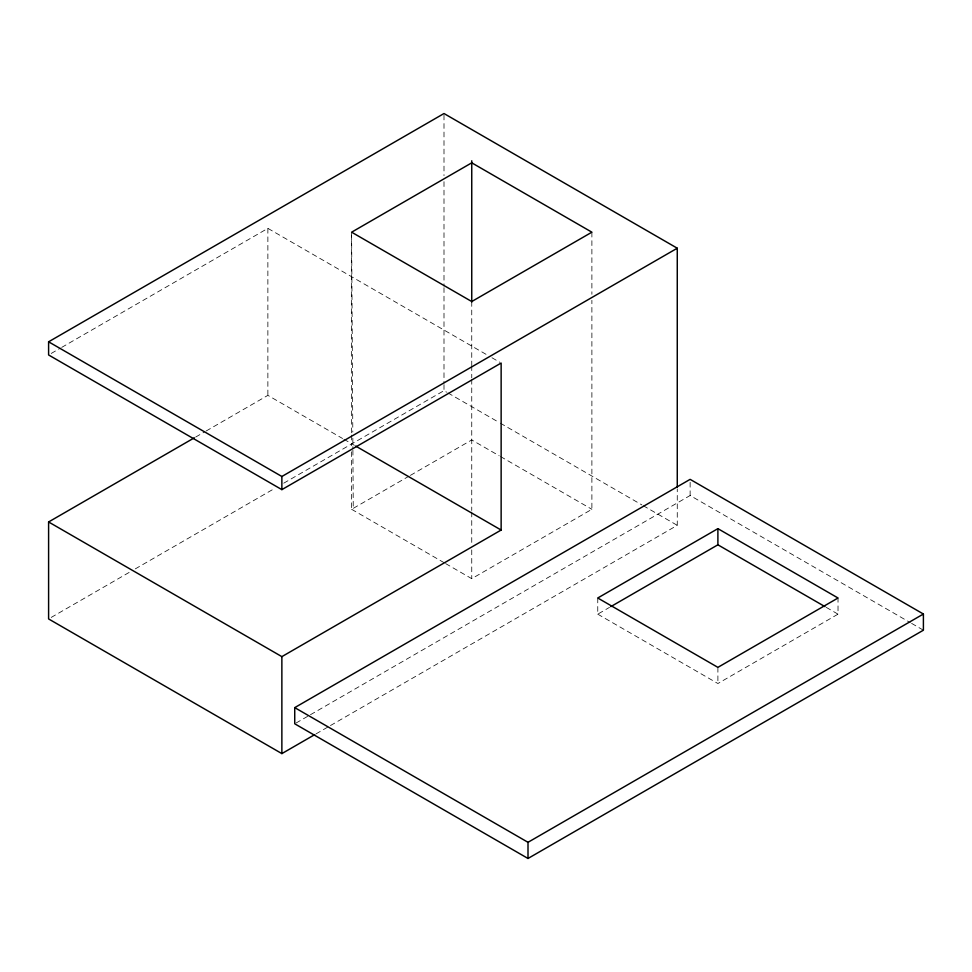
<?xml version="1.0" encoding="UTF-8"?>
<svg xmlns="http://www.w3.org/2000/svg" width="972" height="972" viewBox="0 0 972 972"><rect width="100%" height="100%" fill="white"/><g stroke="black" fill="none" stroke-linecap="round" stroke-linejoin="round"><path stroke-width="0.73" stroke-dasharray="4.86 3.65" d="M51.224 353.443L60.422 348.134M61.734 347.381L267.871 228.359L486.729 354.719M195.664 437.06L204.849 431.75M206.161 430.997L267.871 395.361L342.569 438.493M51.224 617.414L130.041 571.913M135.302 568.875L274.541 488.491M283.739 483.181L443.997 390.647L446.61 392.166M351.621 451.761L351.621 509.304L409.066 476.134M410.378 475.381L471.748 439.939L499.171 455.771M445.638 563.59L471.748 578.668L591.887 509.304L591.887 300.324M296.047 723.034L309.193 715.453M310.505 714.687L690.132 495.513L910.29 622.627M316.022 733.884L329.156 726.303M330.468 725.549L677.265 525.33L677.265 488.989M597.756 597.999L597.756 614.158L609.505 607.379M597.756 614.158L717.895 683.523L838.022 614.158L838.022 597.999M491.966 357.745L499.839 362.289M911.602 623.38L923.4 630.196M826.273 607.379L838.022 614.158M447.922 392.919L499.037 422.431M500.349 423.185L641.885 504.905M643.185 505.659L677.265 525.33M500.483 456.524L591.887 509.304M343.881 439.247L354.367 445.298M351.621 509.304L444.326 562.824M351.633 235.212L352.8 432.078M352.836 438.129L352.897 448.736M352.897 450.243L353.249 509.304M717.895 667.363L717.895 683.523M690.132 482.294L690.132 495.513M591.887 232.186L591.887 294.273M471.748 301.539L471.748 365.144M471.748 365.739L471.748 377.853M471.748 379.372L471.748 510.519M471.748 512.037L471.748 543.834M471.748 549.885L471.748 578.668M443.997 115.048L443.997 175.616M443.997 181.679L443.997 286.169M443.997 287.676L443.997 383.077M443.997 384.596L443.997 390.647M351.621 232.186L351.621 433.585M351.621 435.104L351.621 445.698M267.871 228.359L267.871 395.361"/><path stroke-width="1.46" d="M314.709 734.65L281.868 753.604L48.6 618.933L48.6 521.964L281.868 656.635L501.139 530.044L501.139 363.042L281.868 489.633L48.6 354.962L48.6 341.804L443.997 113.53L677.265 248.212L677.265 487.47M48.6 521.964L194.339 437.813M48.6 341.804L281.868 476.487L677.265 248.212M294.735 707.628L690.132 479.354L923.4 614.025L923.4 630.196L528.003 858.47L294.735 723.788L294.735 707.628L528.003 842.311L923.4 614.025M717.895 528.647L597.756 597.999L717.895 667.363L838.022 597.999L717.895 528.647L717.895 544.806L824.973 606.625M610.817 606.625L717.895 544.806M355.679 446.063L501.139 530.044M528.003 842.311L528.003 858.47M471.748 160.757L471.748 302.134M281.868 476.487L281.868 489.633M281.868 656.635L281.868 753.604M471.748 162.822L351.621 232.186L471.748 301.539L591.887 232.186L471.748 162.822"/></g></svg>
